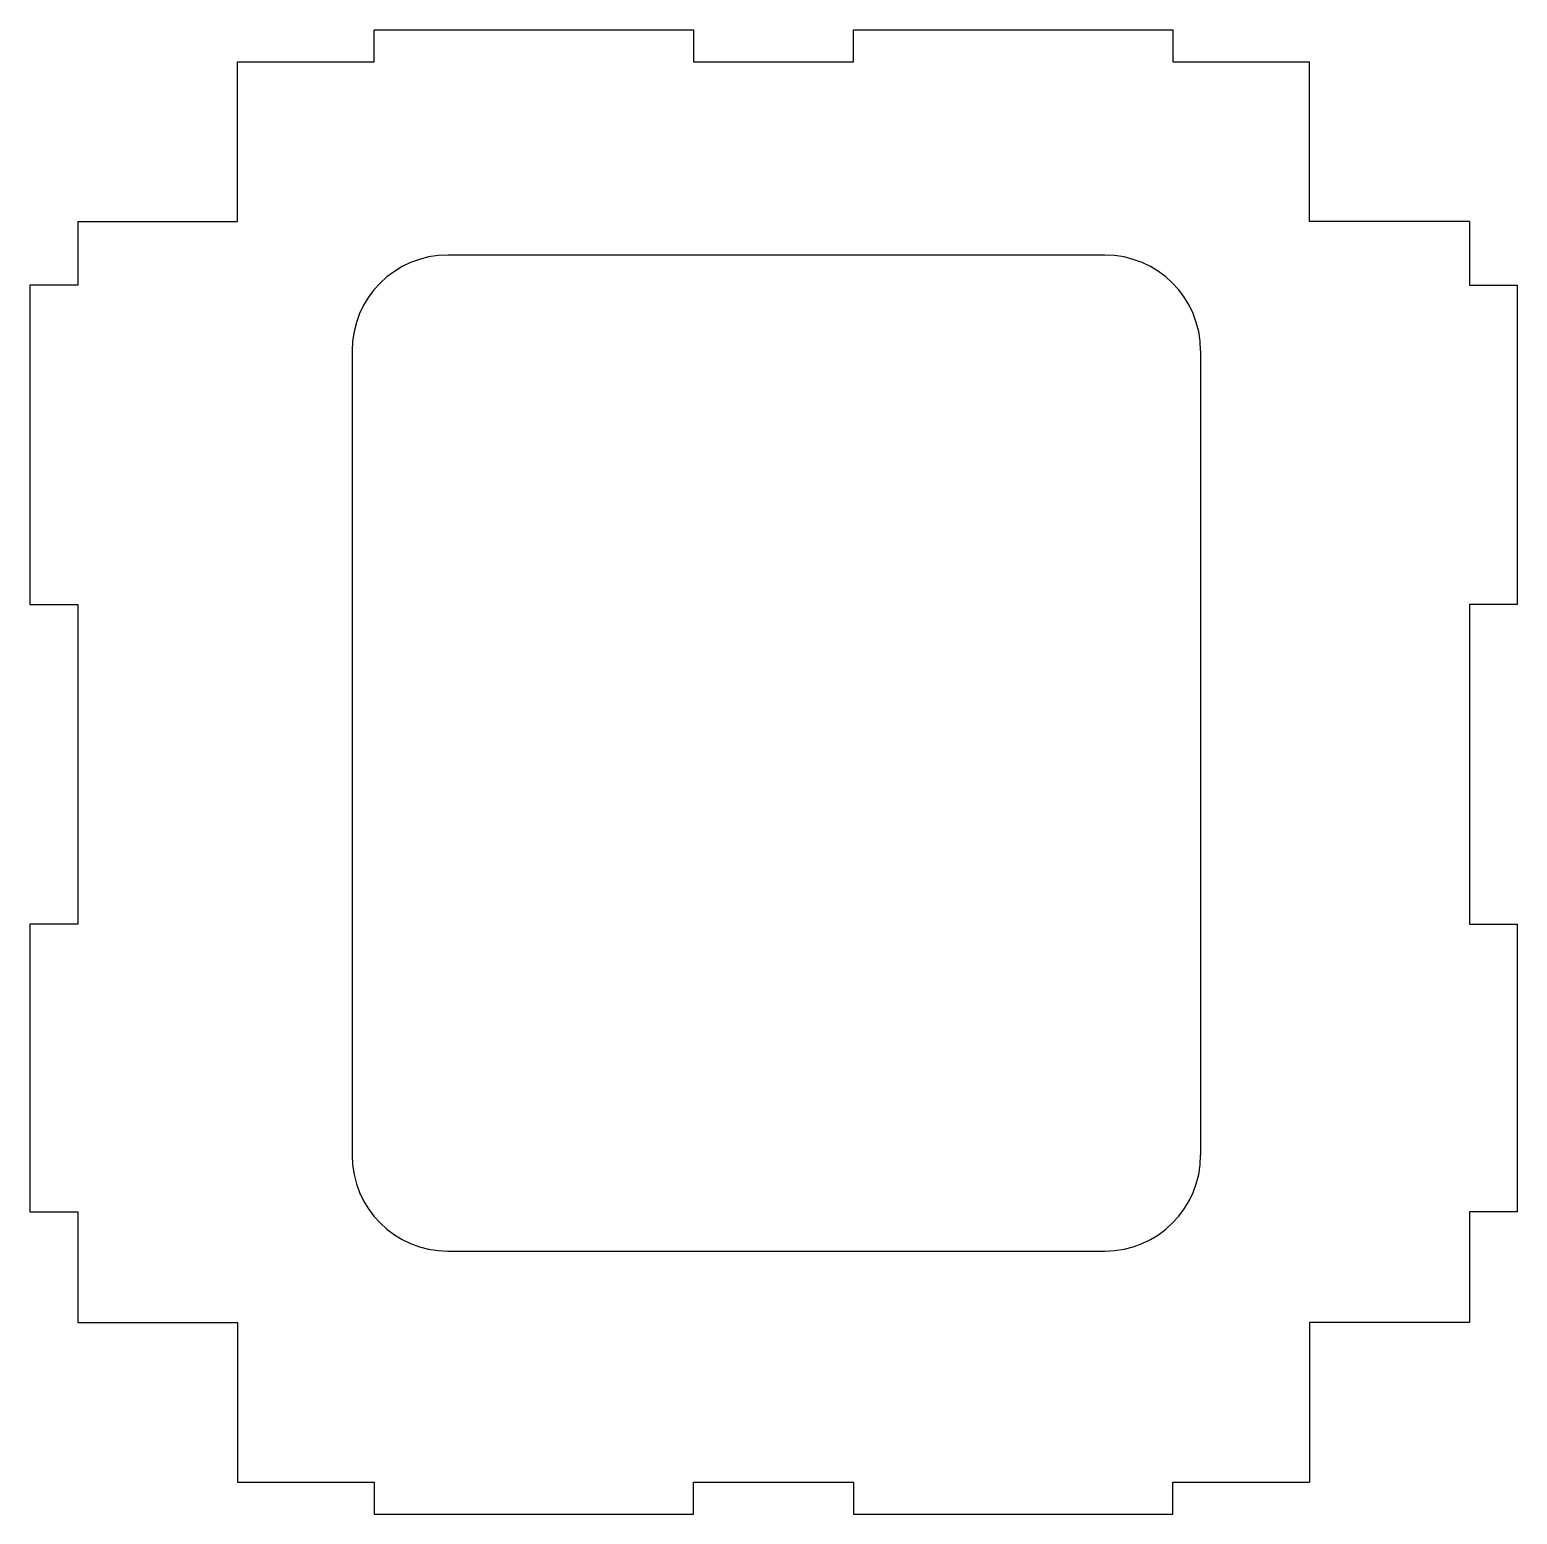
# Model space of a CAD drawing. Header units: inches. Extents: x 25.2 to 71.8, y 7.2 to 53.7.
import ezdxf

# ---------------------------------------------------------------- set-up
doc = ezdxf.new("R2010")
doc.units = ezdxf.units.IN
doc.header["$MEASUREMENT"] = 0

msp = doc.modelspace()

# ---------------------------------------------------------------- linework, layer by layer
for p, q in [((35.979, 52.657), (35.979, 53.658)), ((35.979, 53.658), (45.979, 53.658)), ((45.979, 53.658), (45.979, 52.657)), ((50.979, 52.657), (50.979, 53.658)), ((50.979, 53.658), (60.979, 53.658)), ((60.979, 53.658), (60.979, 52.657)), ((31.699, 52.657), (35.979, 52.657)), ((31.699, 47.657), (31.699, 52.657)), ((45.979, 52.657), (50.979, 52.657)), ((60.979, 52.657), (65.259, 52.657)), ((65.259, 47.657), (65.259, 52.657)), ((26.699, 47.657), (31.699, 47.657)), ((26.699, 47.657), (26.699, 45.667)), ((70.259, 47.657), (65.259, 47.657)), ((70.259, 47.657), (70.259, 45.667)), ((58.848, 46.608), (38.288, 46.608)), ((26.699, 45.667), (25.199, 45.667)), ((25.199, 45.667), (25.199, 35.667)), ((70.259, 45.667), (71.759, 45.667)), ((71.759, 45.667), (71.759, 35.667)), ((35.288, 43.608), (35.288, 18.438)), ((61.848, 43.608), (61.848, 18.438)), ((25.199, 35.667), (26.699, 35.667)), ((26.699, 35.667), (26.699, 25.667)), ((71.759, 35.667), (70.259, 35.667)), ((70.259, 35.667), (70.259, 25.667)), ((26.699, 25.667), (25.199, 25.667)), ((25.199, 25.667), (25.199, 16.667)), ((70.259, 25.667), (71.759, 25.667)), ((71.759, 25.667), (71.759, 16.667)), ((25.199, 16.667), (26.699, 16.667)), ((26.699, 16.667), (26.699, 15.517)), ((71.759, 16.667), (70.259, 16.667)), ((70.259, 16.667), (70.259, 15.517)), ((26.699, 15.517), (26.699, 13.202)), ((38.288, 15.438), (58.848, 15.438)), ((70.259, 15.517), (70.259, 13.202)), ((26.699, 13.202), (31.699, 13.202)), ((31.699, 13.202), (31.699, 8.202)), ((70.259, 13.202), (65.259, 13.202)), ((65.259, 13.202), (65.259, 8.202)), ((31.699, 8.202), (35.979, 8.202)), ((35.979, 8.202), (35.979, 7.201)), ((45.979, 7.201), (45.979, 8.202)), ((45.979, 8.202), (50.979, 8.202)), ((50.979, 8.202), (50.979, 7.201)), ((60.979, 7.201), (60.979, 8.202)), ((60.979, 8.202), (65.259, 8.202)), ((35.979, 7.201), (45.979, 7.201)), ((50.979, 7.201), (60.979, 7.201))]:
    msp.add_line(p, q)
for centre, start, end in [((38.288, 43.608), 90, 180), ((58.848, 43.608), 0, 90), ((38.288, 18.438), 180, 270), ((58.848, 18.438), 270, 0)]:
    msp.add_arc(centre, 3, start, end)

doc.saveas('drawing.dxf')
